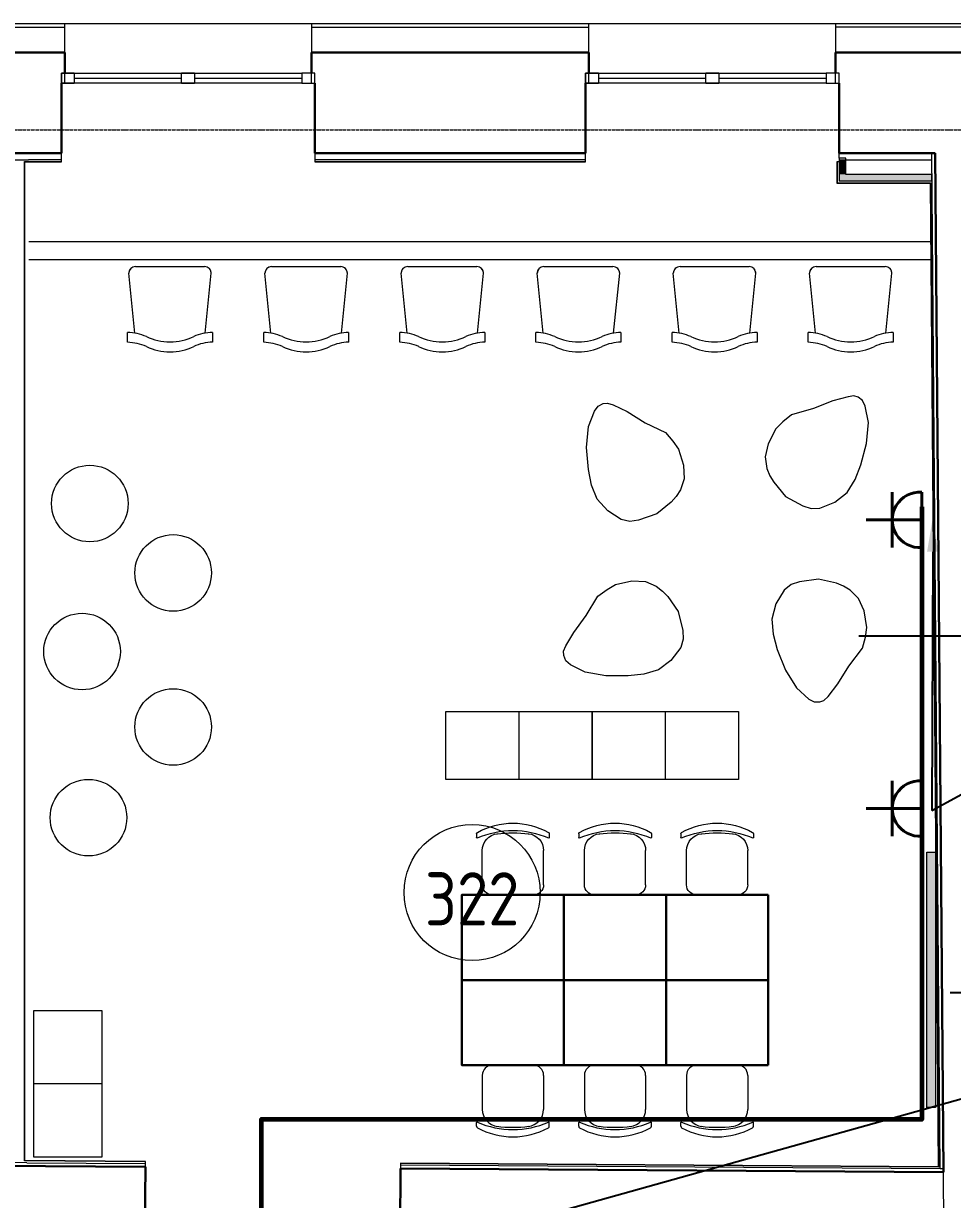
# Model space of a CAD drawing. Header units: millimetres. Extents: x -32 to 417638015, y -35 to 175284279.
# Drawn here: x 417181359 to 417186819, y 175268461 to 175275369 of the extents above; entities that cross this region are included whole.
import ezdxf
from ezdxf import colors
from ezdxf.entities.mleader import LeaderData, LeaderLine
from ezdxf.math import Vec2, Vec3

# ---------------------------------------------------------------- set-up
doc = ezdxf.new("R2010")
doc.units = ezdxf.units.MM
doc.linetypes.add('ADSK_Линия сетки', pattern=[25, 20, -2.5, 0, -2.5])
for name, color, linetype, lineweight in [('_ Окна', 7, 'Continuous', 9), ('_ЭМ_гофра', 5, 'Continuous', 60), ('_ЭМ_ТХобщее_слой', 7, 'Continuous', 30), ('Аннотация', 7, 'Continuous', 18), ('Окна', 7, 'Continuous', 9), ('Оси', 253, 'Continuous', 9), ('Перекрытие', 7, 'Continuous', 18), ('Стены внутренние', 7, 'Continuous', 18), ('Стены наружные', 7, 'Continuous', 18), ('Стены несущие', 7, 'Continuous', 30), ('Стены отделка', 7, 'Continuous', 30), ('Стены штриховка', 7, 'Continuous', 9), ('ТХ', 5, 'Continuous', 0), ('ШТРИХОВКА', 252, 'Continuous', 15), ('ЭМ', 5, 'Continuous', 40)]:
    doc.layers.add(name, color=color, linetype=linetype, lineweight=lineweight)
doc.layers.add('_ЭМ_Надписи', color=7, linetype='Continuous')
doc.layers.add('ЭОМ_Лотки рабочие', color=5, linetype='Continuous')
doc.layers.add('Линии', color=7, linetype='Continuous', lineweight=9, true_color=0x00a600)
doc.styles.add('GOST Common', font='GOST_Common.ttf', dxfattribs={"width": 0.9, "height": 349.9999999999996})
doc.styles.add('ЭОМ', font='isocpeur.ttf', dxfattribs={"width": 0.85, "height": 250})

# ---------------------------------------------------------------- blocks, each defined once
blk = doc.blocks.new('Стул ученич штабелир №5-7')
at = {"color": 0, "linetype": 'ByBlock', "lineweight": -2}
for p, q in [((-120.064222017827, -6.874120663269423e-05), (120.064222017827, 6.874120663269423e-05)), ((-120.0642220180016, -6.874130849610083e-05), (120.0642220177106, 6.874110476928763e-05)), ((-179.935777982173, -59.99993125879337), (-179.935777982173, -260.3112319844695)), ((-179.9357779823476, -59.99993125888795), (-179.9357779823476, -260.3112319845714)), ((180.064222017827, -59.99993125879337), (180.064222017827, -260.3112319844695)), ((180.0642220177106, -59.99993125888795), (180.0642220177106, -260.3112319845714)), ((-213.4357779821148, -359.0004116515302), (-213.4357779821148, -337.3406056039639)), ((-213.4357779822894, -359.0004116516247), (-213.4357779822894, -337.3406056040585)), ((213.564222017827, -359.0004116515302), (213.564222017827, -337.3406056039639)), ((213.5642220176524, -359.0004116516247), (213.5642220176524, -337.3406056040585))]:
    blk.add_line(p, q, dxfattribs=at)
for centre, radius, start, end in [((-119.9357779822312, -59.99993125879337), 60.00000000000227, 90, 180), ((-119.9357779823476, -59.99993125885157), 59.99999999995964, 90, 180), ((120.0642220178852, -59.99993125879337), 60.00000000000227, 0, 90), ((120.0642220177106, -59.99993125885157), 59.99999999995964, 0, 90), ((-79.93577798217302, -260.3112319844549), 100.0000000000176, 180, 264.2584419996841), ((-79.93577798234764, -260.3112319845568), 100.0000000000176, 180, 264.2584419996841), ((80.06422201782698, -260.3112319844549), 100.0000000000176, 275.7415580003159, 0), ((80.06422201765236, -260.3112319845568), 100.0000000000176, 275.7415580003159, 0), ((-210.435777982173, -337.3406056039494), 2.999999999983853, 63.89783268162118, 180), ((-210.4357779823476, -337.340605604044), 2.999999999983853, 63.89783268162118, 180), ((0.06422201782697812, 142.3201924452005), 520.8201237039044, 246.3195110063149, 293.6804889936851), ((0.06422201765235513, 142.3201924450987), 520.8201237039044, 246.3195110063149, 293.6804889936851), ((210.564222017827, -337.3406056039494), 2.999999999983853, 0, 116.1021673183788), ((210.5642220176524, -337.340605604044), 2.999999999983853, 0, 116.1021673183788), ((-203.435777982173, -359.0004116515447), 9.999999999989248, 180, 238.068250632605), ((-203.4357779823476, -359.0004116516466), 9.999999999989248, 180, 238.068250632605), ((0.06422201782697812, 9.04909030158342), 430.5490215606072, 240.9916647866204, 299.0083352133797), ((0.06422201765235513, 9.049090301488832), 430.5490215606072, 240.9916647866204, 299.0083352133797), ((0.06422201782697812, 435.5341415462426), 800.3966485555333, 263.2469772545854, 276.7530227454146), ((0.06422201765235513, 435.5341415461407), 800.3966485555333, 263.2469772545854, 276.7530227454146), ((203.564222017827, -359.0004116515447), 9.999999999989248, 301.931749367395, 0), ((203.5642220176524, -359.0004116516466), 9.999999999989248, 301.931749367395, 0)]:
    blk.add_arc(centre, radius, start, end, dxfattribs=at)
blk = doc.blocks.new('ТХ 3 этаж')
at = {"layer": 'ТХ', "lineweight": 0}
h = blk.add_hatch(color=8, dxfattribs=at)
h.dxf.hatch_style = 1
h.paths.add_polyline_path([(62287.8889191318, 38841.16816269909), (62337.8889191318, 38841.16816269909), (62337.8889191318, 37341.16816269909), (62287.8889191318, 37341.16816269909)])
at = {"color": 8}
for points in [[(60154.70012264623, 38590.89974114863), (59554.70012264623, 38590.89974114863), (59554.70012264623, 38090.89974114852), (60154.70012264623, 38090.89974114852)], [(60754.70012264623, 38590.89974114863), (60154.70012264623, 38590.89974114863), (60154.70012264623, 38090.89974114852), (60754.70012264623, 38090.89974114852)], [(61354.70012264623, 38590.89974114863), (60754.70012264623, 38590.89974114863), (60754.70012264623, 38090.89974114852), (61354.70012264623, 38090.89974114852)], [(60154.70012264623, 37590.8997411484), (59554.70012264623, 37590.8997411484), (59554.70012264623, 38090.89974114852), (60154.70012264623, 38090.89974114852)], [(60754.70012264623, 37590.8997411484), (60154.70012264623, 37590.8997411484), (60154.70012264623, 38090.89974114852), (60754.70012264623, 38090.89974114852)], [(61354.70012264623, 37590.8997411484), (60754.70012264623, 37590.8997411484), (60754.70012264623, 38090.89974114852), (61354.70012264623, 38090.89974114852)]]:
    blk.add_lwpolyline(points, close=True, dxfattribs=at)
at = {"layer": 'ТХ', "color": 8}
for p, q in [((62309.73560754192, 42322.16485134471), (57010.69475569675, 42322.16485134471)), ((57636.63847602971, 42282.16485134471), (58042.68426261749, 42282.16485134471)), ((58436.63847602971, 42282.16485134471), (58842.68426261749, 42282.16485134471)), ((59236.63847602971, 42282.16485134471), (59642.68426261749, 42282.16485134471)), ((60036.63847602971, 42282.16485134471), (60442.68426261749, 42282.16485134471)), ((60836.63847602971, 42282.16485134471), (61242.68426261749, 42282.16485134471)), ((61636.63847602971, 42282.16485134471), (62042.68426261749, 42282.16485134471)), ((57632.6294035188, 41891.34861938132), (57597.05551741912, 42242.58189273387)), ((58046.69333512837, 41891.34861938132), (58082.26722122804, 42242.58189273387)), ((58432.6294035188, 41891.34861938132), (58397.05551741912, 42242.58189273387)), ((58846.69333512837, 41891.34861938132), (58882.26722122804, 42242.58189273387)), ((59232.6294035188, 41891.34861938132), (59197.05551741912, 42242.58189273387)), ((59646.69333512837, 41891.34861938132), (59682.26722122804, 42242.58189273387)), ((60032.6294035188, 41891.34861938132), (59997.05551741912, 42242.58189273387)), ((60446.69333512837, 41891.34861938132), (60482.26722122804, 42242.58189273387)), ((60832.6294035188, 41891.34861938132), (60797.05551741912, 42242.58189273387)), ((61246.69333512837, 41891.34861938132), (61282.26722122804, 42242.58189273387)), ((61632.6294035188, 41891.34861938132), (61597.05551741912, 42242.58189273387)), ((62046.69333512837, 41891.34861938132), (62082.26722122804, 42242.58189273387)), ((57590.15789395751, 41837.74510721292), (57590.15789395751, 41895.26138326596)), ((58089.40449567884, 41895.79394137755), (58089.40449567884, 41838.01138626877)), ((58390.15789395751, 41837.74510721292), (58390.15789395751, 41895.26138326596)), ((58889.40449567884, 41895.79394137755), (58889.40449567884, 41838.01138626877)), ((59190.15789395751, 41837.74510721292), (59190.15789395751, 41895.26138326596)), ((59689.40449567884, 41895.79394137755), (59689.40449567884, 41838.01138626877)), ((59990.15789395751, 41837.74510721292), (59990.15789395751, 41895.26138326596)), ((60489.40449567884, 41895.79394137755), (60489.40449567884, 41838.01138626877)), ((60790.15789395751, 41837.74510721292), (60790.15789395751, 41895.26138326596)), ((61289.40449567884, 41895.79394137755), (61289.40449567884, 41838.01138626877)), ((61590.15789395751, 41837.74510721292), (61590.15789395751, 41895.26138326596)), ((62089.40449567884, 41895.79394137755), (62089.40449567884, 41838.01138626877)), ((59891.04150162237, 39268.06564186019), (59891.04150162237, 39668.06564186019)), ((60751.04150162237, 39268.06564186019), (60751.04150162237, 39668.06564186019)), ((57439.54770886702, 37481.10022127716), (57039.54770886702, 37481.10022127716))]:
    blk.add_line(p, q, dxfattribs=at)
at = {"layer": 'ТХ', "color": 8, "lineweight": 0}
for points in [[(61899.40629752463, 41117.33081384894), (61933.32168781158, 41243.68775183847), (61944.56478534179, 41366.7880668604), (61925.05606625156, 41462.33115557942), (61908.83498576592, 41494.71128353849), (61882.90607080207, 41514.12695343653), (61858.6054667065, 41522.20647719188), (61824.5970272634, 41517.32154353696), (61735.5361672853, 41492.95890697197), (61620.57740874063, 41447.52127241128), (61492.65419202621, 41411.79147308867), (61440.85839409684, 41369.64147724106), (61400.39874288964, 41329.11979273241), (61355.11618980856, 41241.62521173258), (61337.3598468503, 41163.86948229675), (61347.12971459402, 41095.85260398983), (61364.97910652735, 41052.13632945361), (61387.68241535568, 41014.90228409198), (61457.38963750635, 40932.35466954194), (61557.84867667596, 40877.36428122281), (61606.44988428759, 40861.20523414703), (61658.27669908562, 40862.86456152156), (61745.70924750748, 40898.56334451895), (61818.54902710841, 40955.30610918778), (61865.45989134721, 41031.46454382665)], [(60299.00596396049, 41089.32362497452), (60287.96640062385, 41219.68641689664), (60298.6661069101, 41342.83515252138), (60334.76066193907, 41433.42353488784), (60356.45138091245, 41462.42541153717), (60385.40470610357, 41476.95062510431), (60410.75100379344, 41480.60620398307), (60443.35990867176, 41469.78512026632), (60526.70995974044, 41430.05926184531), (60631.82355551317, 41365.0113811394), (60751.41381460954, 41307.22610737989), (60794.94090482673, 41256.58206281072), (60827.59835986845, 41209.54504630854), (60856.69733862436, 41115.42246265709), (60860.42574444672, 41035.75226643926), (60838.78357668863, 40970.53445732954), (60813.48582956694, 40930.6629456667), (60784.55677970049, 40898.02976562595), (60701.35238187294, 40829.1078266658), (60592.75313489772, 40792.74624096352), (60542.06054016524, 40785.43508353166), (60491.34366889458, 40796.23189176188), (60411.60064605549, 40846.82738503464), (60349.94131387903, 40915.55512026674), (60317.23530729841, 40998.80806906626)], [(60531.92372402688, 39877.33304793871), (60401.09451487847, 39877.55101582449), (60279.32308547013, 39898.80692748289), (60192.17626868887, 39942.56197573344), (60165.14824251318, 39966.667616978), (60153.16807817714, 39996.76333978499), (60151.70688566053, 40022.33017337759), (60165.29355458217, 40053.88708954159), (60212.04364391696, 40133.50997562107), (60285.89441544469, 40232.63695653627), (60353.75510470476, 40346.81179959438), (60407.95646915957, 40385.81999007199), (60457.62894379441, 40414.30920829362), (60553.90619572904, 40435.20184043451), (60633.60173738981, 40432.06148778572), (60696.71556904539, 40404.88814967469), (60734.26256730873, 40376.25361854309), (60764.28563460289, 40344.62404700002), (60825.79296167288, 40255.798069918), (60852.67567608133, 40144.47295584035), (60855.59806084586, 40093.33928932803), (60840.47754335636, 40043.73947027297), (60783.20848210203, 39968.64547414758), (60709.43036642345, 39913.12822924572), (60623.67208644329, 39887.70670755411)], [(61407.57086064765, 40033.51964072738), (61455.89609336155, 39911.9424991277), (61520.45268886443, 39806.52646250301), (61593.19522447983, 39741.58344567474), (61625.55256324486, 39725.31695352646), (61657.94503046421, 39725.24669517064), (61682.25694583036, 39733.29211838834), (61706.60399073674, 39757.53377539635), (61763.44889076005, 39830.29387560091), (61828.46216558322, 39935.42887879856), (61909.6716747403, 40040.52875299763), (61926.00842506433, 40105.27855934447), (61934.22949363169, 40161.94781311438), (61918.24403509311, 40259.16034539894), (61886.00964917705, 40332.1136560844), (61837.52633515932, 40380.8077451734), (61797.08844381696, 40405.18991889711), (61756.63298860937, 40421.47397581476), (61651.41016246592, 40445.99666625145), (61538.00139584742, 40430.04633671127), (61489.37756583965, 40413.9554902736), (61448.81672237196, 40381.65084545844), (61400.05237492653, 40300.77506385942), (61375.56481366782, 40211.74847132561), (61383.4697199908, 40122.65162061644)]]:
    blk.add_lwpolyline(points, close=True, dxfattribs=at)
at = {"layer": 'ТХ', "color": 8}
for points in [[(60321.04150162237, 39268.06564186019), (59461.04150162237, 39268.06564186019), (59461.04150162237, 39668.06564186019), (60321.04150162237, 39668.06564186019)], [(61181.04150162237, 39268.06564186019), (60321.04150162237, 39268.06564186019), (60321.04150162237, 39668.06564186019), (61181.04150162237, 39668.06564186019)], [(57439.54770886702, 37911.10022127716), (57439.54770886702, 37051.10022127716), (57039.54770886702, 37051.10022127716), (57039.54770886702, 37911.10022127716)]]:
    blk.add_lwpolyline(points, close=True, dxfattribs=at)
at = {"layer": 'ТХ', "color": 8, "lineweight": 0}
blk.add_lwpolyline([(62287.8889191318, 38841.16816269909), (62337.8889191318, 38841.16816269909), (62337.8889191318, 37341.16816269909), (62287.8889191318, 37341.16816269909), (62287.8889191318, 38841.16816269909)], dxfattribs=at)
at = {"layer": 'ТХ', "color": 8}
for centre in [(57368.3880661517, 40890.1724138718), (57857.92559557472, 40482.49248937966), (57322.78599562874, 40020.58208663017), (57857.92559557472, 39577.51606529596), (57360.42514683801, 39044.79085921164)]:
    blk.add_circle(centre, 225, dxfattribs=at)
for centre, radius, start, end in [((57636.63847602971, 42242.58189273416), 39.58295861057559, 90, 180), ((58042.68426261746, 42242.58189273416), 39.58295861057559, 0, 90), ((58436.63847602971, 42242.58189273416), 39.58295861057559, 90, 180), ((58842.68426261746, 42242.58189273416), 39.58295861057559, 0, 90), ((59236.63847602971, 42242.58189273416), 39.58295861057559, 90, 180), ((59642.68426261746, 42242.58189273416), 39.58295861057559, 0, 90), ((60036.63847602971, 42242.58189273416), 39.58295861057559, 90, 180), ((60442.68426261746, 42242.58189273416), 39.58295861057559, 0, 90), ((60836.63847602971, 42242.58189273416), 39.58295861057559, 90, 180), ((61242.68426261746, 42242.58189273416), 39.58295861057559, 0, 90), ((61636.63847602971, 42242.58189273416), 39.58295861057559, 90, 180), ((62042.68426261746, 42242.58189273416), 39.58295861057559, 0, 90), ((57578.9282244911, 41579.95592770708), 315.5053656936938, 67.30392694344044, 87.96026101943386), ((57839.91818687212, 42161.17335942155), 321.8306803474504, 244.3612946009599, 269.9542785554309), ((57833.79182708848, 42179.25213562825), 339.9600278277715, 270.9892830939164, 295.2718350652163), ((58100.63416514519, 41580.48848582053), 315.5053656918224, 92.03973898056616, 112.6960730565596), ((58378.9282244911, 41579.95592770708), 315.5053656936938, 67.30392694344044, 87.96026101943386), ((58639.91818687212, 42161.17335942155), 321.8306803474504, 244.3612946009599, 269.9542785554309), ((58633.79182708848, 42179.25213562825), 339.9600278277715, 270.9892830939164, 295.2718350652163), ((58900.63416514519, 41580.48848582053), 315.5053656918224, 92.03973898056616, 112.6960730565596), ((59178.9282244911, 41579.95592770708), 315.5053656936938, 67.30392694344044, 87.96026101943386), ((59439.91818687212, 42161.17335942155), 321.8306803474504, 244.3612946009599, 269.9542785554309), ((59433.79182708848, 42179.25213562825), 339.9600278277715, 270.9892830939164, 295.2718350652163), ((59700.63416514519, 41580.48848582053), 315.5053656918224, 92.03973898056616, 112.6960730565596), ((59978.9282244911, 41579.95592770708), 315.5053656936938, 67.30392694344044, 87.96026101943386), ((60239.91818687212, 42161.17335942155), 321.8306803474504, 244.3612946009599, 269.9542785554309), ((60233.79182708848, 42179.25213562825), 339.9600278277715, 270.9892830939164, 295.2718350652163), ((60500.63416514519, 41580.48848582053), 315.5053656918224, 92.03973898056616, 112.6960730565596), ((60778.9282244911, 41579.95592770708), 315.5053656936938, 67.30392694344044, 87.96026101943386), ((61039.91818687212, 42161.17335942155), 321.8306803474504, 244.3612946009599, 269.9542785554309), ((61033.79182708848, 42179.25213562825), 339.9600278277715, 270.9892830939164, 295.2718350652163), ((61300.63416514519, 41580.48848582053), 315.5053656918224, 92.03973898056616, 112.6960730565596), ((61578.9282244911, 41579.95592770708), 315.5053656936938, 67.30392694344044, 87.96026101943386), ((61839.91818687212, 42161.17335942155), 321.8306803474504, 244.3612946009599, 269.9542785554309), ((61833.79182708848, 42179.25213562825), 339.9600278277715, 270.9892830939164, 295.2718350652163), ((62100.63416514519, 41580.48848582053), 315.5053656918224, 92.03973898056616, 112.6960730565596), ((57581.08330153659, 41533.97114997462), 303.3739814454822, 66.75305190485223, 88.28589976557816), ((57839.8116752849, 42103.07676989521), 321.8306803474504, 244.3612946009599, 269.9542785554309), ((57839.30082814032, 42104.235840999), 322.9897488788007, 270.0450628080213, 295.5918781141607), ((58102.18481080947, 41537.92570763535), 301.4106871721627, 92.3795028916968, 114.1383914911977), ((58381.08330153659, 41533.97114997462), 303.3739814454822, 66.75305190485223, 88.28589976557816), ((58639.8116752849, 42103.07676989521), 321.8306803474504, 244.3612946009599, 269.9542785554309), ((58639.30082814032, 42104.235840999), 322.9897488788007, 270.0450628080213, 295.5918781141607), ((58902.18481080947, 41537.92570763535), 301.4106871721627, 92.3795028916968, 114.1383914911977), ((59181.08330153659, 41533.97114997462), 303.3739814454822, 66.75305190485223, 88.28589976557816), ((59439.8116752849, 42103.07676989521), 321.8306803474504, 244.3612946009599, 269.9542785554309), ((59439.30082814032, 42104.235840999), 322.9897488788007, 270.0450628080213, 295.5918781141607), ((59702.18481080947, 41537.92570763535), 301.4106871721627, 92.3795028916968, 114.1383914911977), ((59981.08330153659, 41533.97114997462), 303.3739814454822, 66.75305190485223, 88.28589976557816), ((60239.8116752849, 42103.07676989521), 321.8306803474504, 244.3612946009599, 269.9542785554309), ((60239.30082814032, 42104.235840999), 322.9897488788007, 270.0450628080213, 295.5918781141607), ((60502.18481080947, 41537.92570763535), 301.4106871721627, 92.3795028916968, 114.1383914911977), ((60781.08330153659, 41533.97114997462), 303.3739814454822, 66.75305190485223, 88.28589976557816), ((61039.8116752849, 42103.07676989521), 321.8306803474504, 244.3612946009599, 269.9542785554309), ((61039.30082814032, 42104.235840999), 322.9897488788007, 270.0450628080213, 295.5918781141607), ((61302.18481080947, 41537.92570763535), 301.4106871721627, 92.3795028916968, 114.1383914911977), ((61581.08330153659, 41533.97114997462), 303.3739814454822, 66.75305190485223, 88.28589976557816), ((61839.8116752849, 42103.07676989521), 321.8306803474504, 244.3612946009599, 269.9542785554309), ((61839.30082814032, 42104.235840999), 322.9897488788007, 270.0450628080213, 295.5918781141607), ((62102.18481080947, 41537.92570763535), 301.4106871721627, 92.3795028916968, 114.1383914911977)]:
    blk.add_arc(centre, radius, start, end, dxfattribs=at)
at = {"layer": 'ТХ', "color": 8, "lineweight": 0, "xscale": -1, "rotation": 180}
for p in [(59854.70012264623, 38590.89974114863), (60454.70012264623, 38590.89974114863), (61054.70012264623, 38590.89974114863)]:
    blk.add_blockref('Стул ученич штабелир №5-7', p, dxfattribs=at)
at = {"layer": 'ТХ', "color": 8, "lineweight": 0}
for p in [(59854.70012264623, 37590.8997411484), (60454.70012264623, 37590.8997411484), (61054.70012264623, 37590.8997411484)]:
    blk.add_blockref('Стул ученич штабелир №5-7', p, dxfattribs=at)
blk = doc.blocks.new('План 3 этажа')
at = {"layer": 'Стены внутренние'}
for points in [[(54760.08052187756, 42942.70702969352), (54800.08052187756, 42942.70702969352), (54800.08052187756, 43027.7070296934), (54761.08052187756, 43027.7070296934), (54760.08052187756, 43015.7070296935)], [(54760.08052187756, 42902.70702969351), (55305.64843264845, 42902.70702969352), (55305.51476697187, 42942.70702969352), (54760.08052187756, 42942.70702969352)]]:
    blk.add_hatch(color=8, dxfattribs=at).paths.add_polyline_path(points)
at = {"layer": '_ Окна', "color": 8, "lineweight": 18}
for p, q in [((50190.08051173982, 43477.70702969348), (50190.08051173982, 43537.70702969348)), ((50190.08051173982, 43537.70702969348), (50266.08051173982, 43537.70702969348)), ((50266.08051173982, 43537.70702969348), (50266.08051173982, 43477.70702969348)), ((50897.08051173982, 43477.70702969348), (50897.08051173982, 43537.70702969348)), ((50897.08051173982, 43537.70702969348), (50973.08051173982, 43537.70702969348)), ((50973.08051173982, 43537.70702969348), (50973.08051173982, 43477.70702969348)), ((51604.08051173982, 43537.70702969348), (51604.08051173982, 43477.70702969348)), ((51680.08051173982, 43537.70702969348), (51604.08051173982, 43537.70702969348)), ((51680.08051173982, 43477.70702969348), (51680.08051173982, 43537.70702969348)), ((53270.0805218775, 43477.70702969348), (53270.0805218775, 43537.70702969348)), ((53270.0805218775, 43537.70702969348), (53346.0805218775, 43537.70702969348)), ((53346.0805218775, 43537.70702969348), (53346.0805218775, 43477.70702969348)), ((53977.0805218775, 43477.70702969348), (53977.0805218775, 43537.70702969348)), ((53977.0805218775, 43537.70702969348), (54053.0805218775, 43537.70702969348)), ((54053.0805218775, 43537.70702969348), (54053.0805218775, 43477.70702969348)), ((54684.0805218775, 43537.70702969348), (54684.0805218775, 43477.70702969348)), ((54760.0805218775, 43537.70702969348), (54684.0805218775, 43537.70702969348)), ((54760.0805218775, 43477.70702969348), (54760.0805218775, 43537.70702969348)), ((50266.08051173982, 43477.70702969348), (50190.08051173982, 43477.70702969348)), ((50973.08051173982, 43477.70702969348), (50897.08051173982, 43477.70702969348)), ((51604.08051173982, 43477.70702969348), (51680.08051173982, 43477.70702969348)), ((53346.0805218775, 43477.70702969348), (53270.0805218775, 43477.70702969348)), ((54053.0805218775, 43477.70702969348), (53977.0805218775, 43477.70702969348)), ((54684.0805218775, 43477.70702969348), (54760.0805218775, 43477.70702969348))]:
    blk.add_line(p, q, dxfattribs=at)
at = {"layer": '_ Окна', "color": 8}
for p, q in [((50210.08051173982, 43477.70702969348), (50210.08051173982, 43537.70702969348)), ((51660.08051173982, 43477.70702969348), (51660.08051173982, 43537.70702969348)), ((53290.0805218775, 43477.70702969348), (53290.0805218775, 43537.70702969348)), ((54740.0805218775, 43477.70702969348), (54740.0805218775, 43537.70702969348)), ((50266.08051173982, 43507.70702969348), (50897.08051173982, 43507.70702969348)), ((50973.08051173982, 43507.70702969348), (51604.08051173982, 43507.70702969348)), ((53346.0805218775, 43507.70702969348), (53977.0805218775, 43507.70702969348)), ((54053.0805218775, 43507.70702969348), (54684.0805218775, 43507.70702969348))]:
    blk.add_line(p, q, dxfattribs=at)
at = {"layer": 'Линии', "color": 8}
blk.add_circle((52603.88271980938, 38723.21054652584), 400, dxfattribs=at)
at = {"layer": 'Окна', "color": 8}
for p, q in [((50190.08051173982, 43537.70702969348), (50190.08051173982, 43477.70702969348)), ((50266.08051173982, 43537.70702969348), (50190.08051173982, 43537.70702969348)), ((50266.08051173982, 43537.70702969348), (50897.08051173982, 43537.70702969348)), ((50973.08051173982, 43537.70702969348), (50897.08051173982, 43537.70702969348)), ((50973.08051173982, 43537.70702969348), (51604.08051173982, 43537.70702969348)), ((51680.08051173982, 43537.70702969348), (51604.08051173982, 43537.70702969348)), ((51680.08051173982, 43477.70702969348), (51680.08051173982, 43537.70702969348)), ((53270.0805218775, 43537.70702969348), (53270.0805218775, 43477.70702969348)), ((53346.0805218775, 43537.70702969348), (53270.0805218775, 43537.70702969348)), ((53346.0805218775, 43537.70702969348), (53977.0805218775, 43537.70702969348)), ((54053.0805218775, 43537.70702969348), (53977.0805218775, 43537.70702969348)), ((54053.0805218775, 43537.70702969348), (54684.0805218775, 43537.70702969348)), ((54760.0805218775, 43537.70702969348), (54684.0805218775, 43537.70702969348)), ((54760.0805218775, 43477.70702969348), (54760.0805218775, 43537.70702969348)), ((50190.08051173982, 43477.70702969348), (50266.08051173982, 43477.70702969348)), ((50897.08051173982, 43477.70702969342), (50266.08051173982, 43477.70702969342)), ((50897.08051173982, 43477.70702969348), (50973.08051173982, 43477.70702969348)), ((51604.08051173982, 43477.70702969342), (50973.08051173982, 43477.70702969342)), ((51604.08051173982, 43477.70702969348), (51680.08051173982, 43477.70702969348)), ((53270.0805218775, 43477.70702969348), (53346.0805218775, 43477.70702969348)), ((53977.0805218775, 43477.70702969342), (53346.0805218775, 43477.70702969342)), ((53977.0805218775, 43477.70702969348), (54053.0805218775, 43477.70702969348)), ((54684.0805218775, 43477.70702969342), (54053.0805218775, 43477.70702969342)), ((54684.0805218775, 43477.70702969348), (54760.0805218775, 43477.70702969348))]:
    blk.add_line(p, q, dxfattribs=at)
at = {"layer": 'Оси', "color": 8, "linetype": 'ADSK_Линия сетки'}
blk.add_line((-10051.77423916379, 43203.901810292), (56512.19555426511, 43203.90181029178), dxfattribs=at)
at = {"layer": 'Перекрытие', "color": 8}
for p, q in [((54760.08052187751, 43037.70702969343), (54760.08052187751, 43067.70702969346)), ((49999.64003134216, 42547.7070296933), (55298.09370003483, 42547.70702969339))]:
    blk.add_line(p, q, dxfattribs=at)
at = {"layer": 'Стены наружные', "color": 8}
for p, q in [((51660.08051173983, 43827.70702969345), (50210.08051173983, 43827.70702969345)), ((50210.92231577687, 43828.70702969345), (51660.92397112388, 43828.70702969345)), ((50210.92231577687, 43828.70702969345), (50210.92231577687, 43827.70702969345)), ((51660.92397112388, 43828.70702969345), (51660.92397112388, 43827.70702969345)), ((53290.00914524519, 43828.70702969345), (53290.00914524519, 43827.70702969345)), ((53290.00914524519, 43828.70702969345), (54739.60529137804, 43828.70702969344)), ((54740.08052187751, 43827.70702969344), (53290.08052187751, 43827.70702969345)), ((54739.60529137804, 43828.70702969344), (54739.60529137804, 43827.70702969344))]:
    blk.add_line(p, q, dxfattribs=at)
at = {"layer": 'Стены несущие', "color": 8}
for p, q in [((48645.07665218198, 43657.70702969346), (50210.08051173983, 43657.70702969346)), ((50210.08051173983, 43537.70702969348), (50210.08051173983, 43657.70702969346)), ((51660.08051173983, 43657.70702969346), (53290.08052187751, 43657.70702969346)), ((51660.08051173983, 43657.70702969346), (51660.08051173983, 43537.70702969348)), ((53290.08052187751, 43537.70702969348), (53290.08052187751, 43657.70702969346)), ((55831.01532978809, 43657.70702969346), (54740.08052187751, 43657.70702969346)), ((54740.08052187751, 43657.70702969346), (54740.08052187751, 43537.70702969348)), ((50190.08051173983, 43067.70702969346), (50190.08051173983, 43477.70702969349)), ((51680.08051173983, 43477.70702969349), (51680.08051173983, 43067.70702969346)), ((53270.08052187751, 43067.70702969346), (53270.08052187751, 43477.70702969349)), ((54760.08052187751, 43477.70702969349), (54760.08052187751, 43067.70702969346)), ((50190.08051173983, 43067.70702969347), (48665.07665218198, 43067.70702969346)), ((53270.08052187751, 43067.70702969346), (51680.08051173983, 43067.70702969346)), ((55325.7704024851, 43067.70702969346), (54760.08052187751, 43067.70702969346)), ((55325.7704024851, 43067.70702969347), (55374.19245530997, 37080.59588639072)), ((50683.94064761372, 37111.72740325037), (48643.2712979209, 37125.27233321781)), ((50681.41845556383, 36731.7357736751), (50683.94064761372, 37111.72740325037)), ((52183.90760646306, 37101.77138199972), (52181.38541441254, 36721.77975242446)), ((55374.19245530997, 37080.59588639072), (52183.90760646306, 37101.77138199972))]:
    blk.add_line(p, q, dxfattribs=at)
at = {"layer": 'Стены отделка', "color": 8, "lineweight": 9}
for p, q in [((50210.08051173983, 43827.70702969345), (48646.07665218198, 43827.70702969345)), ((50210.08051173983, 43657.70702969346), (50210.08051173983, 43827.70702969345)), ((53290.08052187751, 43827.70702969344), (51660.08051173983, 43827.70702969345)), ((51660.08051173983, 43827.70702969345), (51660.08051173983, 43657.70702969346)), ((51660.08051173983, 43807.70702969344), (51691.08051173983, 43807.70702969344)), ((53290.08052187751, 43657.70702969346), (53290.08052187751, 43827.70702969344)), ((55999.64597797446, 43827.70702969343), (54740.08052187751, 43827.70702969344)), ((54740.08052187751, 43827.70702969344), (54740.08052187751, 43657.70702969346)), ((54740.08052187751, 43807.70702969343), (54741.08052187751, 43807.70702969343)), ((51660.08051173983, 43657.70702969346), (51660.08051173983, 43657.70702969346)), ((50190.08051173983, 43015.70702969348), (50190.08051173983, 43067.70702969347)), ((51680.08051173983, 43067.70702969346), (51680.08051173983, 43015.70702969347)), ((53270.08052187751, 43015.70702969347), (53270.08052187751, 43067.70702969346)), ((55305.51476697187, 43027.70702969345), (55305.51476697187, 43067.70702969345)), ((55325.77040248533, 43067.70702969347), (55305.7710565647, 43067.54528066937)), ((55354.0289609122, 37100.73016201641), (55305.7710565647, 43067.54528066937)), ((55374.02357837744, 37101.47655763205), (55325.77040248533, 43067.70702969347)), ((49547.79950182635, 43027.70702969347), (49997.79950182635, 43027.70702969347)), ((49974.79950182635, 43015.70702969348), (50190.08051173983, 43015.70702969348)), ((49974.79950182635, 37148.32983289788), (49974.79950182635, 43015.70702969348)), ((51711.08051173983, 43027.70702969346), (51680.08051173983, 43027.70702969346)), ((51680.08051173983, 43015.70702969347), (53270.08052187751, 43015.70702969347)), ((54760.08052187751, 43015.70702969345), (54748.08052187751, 43015.70702969345)), ((54748.08052187751, 43015.70702969345), (54748.08052187751, 42892.70702969347)), ((54760.08052187751, 43037.70702969343), (54760.08052187751, 42902.70702969346)), ((54800.08052187751, 43037.70702969343), (54760.08052187751, 43037.70702969343)), ((54760.08052187751, 43027.70702969345), (55305.51476697187, 43027.70702969345)), ((54800.08052187751, 42942.70702969346), (54800.08052187751, 43037.70702969343)), ((55307.10422147595, 42902.70702969346), (54760.08052187751, 42902.70702969346)), ((55305.64843264839, 42942.70702969346), (54800.08052187751, 42942.70702969346)), ((55305.64843264839, 42902.70702969346), (55305.64843264839, 42942.70702969346)), ((54750.08052187751, 42890.70702969347), (55295.20088160399, 42890.70702969347)), ((55295.20088160399, 42890.70702969346), (55341.93086427345, 37112.81072739174)), ((49987.79950182635, 37136.34847628337), (49549.45025948208, 37139.25801662105)), ((50684.15304273274, 37143.72669837252), (49974.79950182635, 37148.32983289788)), ((50683.94064761279, 37111.7274032504), (50684.15304273274, 37143.72669837252)), ((52184.12000158278, 37133.7706771219), (52183.90760646277, 37101.77138199977)), ((52183.90760646277, 37101.77138199977), (55374.19245530997, 37080.59588639085)), ((55341.93086427345, 37112.81072739174), (52184.12000158278, 37133.7706771219)), ((55354.02423245681, 37101.31480860795), (55374.02357837744, 37101.47655763205)), ((55374.32520225999, 37100.59544584218), (55354.0289609122, 37100.73016201641)), ((55374.19245530997, 37080.59588639085), (55374.32520225999, 37100.59544584218))]:
    blk.add_line(p, q, dxfattribs=at)
at = {"layer": 'Стены штриховка', "color": 8}
for p, q in [((48646.07665218198, 43807.70702969345), (50210.08051173983, 43807.70702969344)), ((51691.08051173983, 43807.70702969344), (53290.08052187751, 43807.70702969343)), ((55999.80773228855, 43807.70702969343), (54741.08052187751, 43807.70702969346)), ((49972.77141773555, 37146.29692949435), (49972.79944970796, 43017.70888019679)), ((49972.79944970796, 43017.70888019679), (50190.08051173983, 43017.70702969348)), ((50190.08051173983, 43027.70702969347), (49997.79950182635, 43027.70702969347)), ((51680.08051173983, 43017.70702969346), (53270.08052187751, 43017.70702969346)), ((53270.08052187751, 43027.70702969346), (51711.08051173983, 43027.70702969346)), ((54750.08052187751, 43015.70702969345), (54750.08052187751, 42890.70702969347)), ((54748.08052187751, 42892.70702969347), (55297.18477158266, 42892.70702969348)), ((54748.08052187751, 42892.70702969347), (54748.08052187751, 42890.70702969347)), ((54748.08052187751, 42890.70702969347), (54750.08052187751, 42890.70702969347)), ((55297.18477158266, 42892.70702969348), (55343.94721371325, 37110.79729982918)), ((50684.13976803771, 37141.7267424274), (49972.74968152517, 37146.29706913868)), ((49987.79950182635, 37136.34847628337), (50684.07339456253, 37131.72696270173)), ((55354.0289609122, 37100.73016201641), (52184.04035341315, 37121.7709414511)), ((55343.94721371325, 37110.79729982919), (52184.10672688787, 37131.77072117677)), ((55377.2660199728, 36700.5671150155), (55374.19245530997, 37080.59588639072))]:
    blk.add_line(p, q, dxfattribs=at)
at = {"layer": 'ЭОМ_Лотки рабочие'}
blk.add_blockref('ТХ 3 этаж', (-7010.895253870607, 118.5421783487909), dxfattribs=at)
at = {"layer": 'Аннотация', "color": 8, "lineweight": 9, "insert": (52603.88271980938, 38686.26242626709), "char_height": 312.5000000000001, "width": 520.2111192702771, "attachment_point": 5, "line_spacing_factor": 1.022765581104984, "style": 'GOST Common'}
blk.add_mtext('322', dxfattribs=at)
blk = doc.blocks.new('_ЭМ_ТХ2_3 этаж_нов')
at = {"layer": 'ТХ', "lineweight": 0}
h = blk.add_hatch(color=8, dxfattribs=at)
h.dxf.hatch_style = 1
h.paths.add_polyline_path([(61270.0856359695, 38805.80853075589), (61320.0856359695, 38805.80853075589), (61320.0856359695, 37305.80853075589), (61270.0856359695, 37305.80853075589)])
at = {"color": 8}
for points in [[(59136.89683948393, 38555.54010920541), (58536.89683948393, 38555.54010920541), (58536.89683948393, 38055.54010920531), (59136.89683948393, 38055.54010920531)], [(59736.89683948393, 38555.54010920541), (59136.89683948393, 38555.54010920541), (59136.89683948393, 38055.54010920531), (59736.89683948393, 38055.54010920531)], [(60336.89683948393, 38555.54010920541), (59736.89683948393, 38555.54010920541), (59736.89683948393, 38055.54010920531), (60336.89683948393, 38055.54010920531)], [(59136.89683948393, 37555.54010920518), (58536.89683948393, 37555.54010920518), (58536.89683948393, 38055.54010920528), (59136.89683948393, 38055.54010920528)], [(59736.89683948393, 37555.54010920518), (59136.89683948393, 37555.54010920518), (59136.89683948393, 38055.54010920528), (59736.89683948393, 38055.54010920528)], [(60336.89683948393, 37555.54010920518), (59736.89683948393, 37555.54010920518), (59736.89683948393, 38055.54010920528), (60336.89683948393, 38055.54010920528)]]:
    blk.add_lwpolyline(points, close=True, dxfattribs=at)
at = {"layer": 'ТХ', "color": 8}
for p, q in [((61291.93232437962, 42286.8052194015), (55992.89147253445, 42286.8052194015)), ((56618.83519286741, 42246.80521940149), (57024.88097945519, 42246.80521940149)), ((57418.83519286741, 42246.80521940149), (57824.88097945519, 42246.80521940149)), ((58218.83519286741, 42246.80521940149), (58624.88097945519, 42246.80521940149)), ((59018.83519286741, 42246.80521940149), (59424.88097945519, 42246.80521940149)), ((59818.83519286741, 42246.80521940149), (60224.88097945519, 42246.80521940149)), ((60618.83519286741, 42246.80521940149), (61024.88097945519, 42246.80521940149)), ((56614.82612035651, 41855.98898743809), (56579.25223425683, 42207.22226079066)), ((57028.89005196607, 41855.98898743809), (57064.46393806575, 42207.22226079066)), ((57414.82612035651, 41855.98898743809), (57379.25223425683, 42207.22226079066)), ((57828.89005196607, 41855.98898743809), (57864.46393806575, 42207.22226079066)), ((58214.82612035651, 41855.98898743809), (58179.25223425683, 42207.22226079066)), ((58628.89005196607, 41855.98898743809), (58664.46393806575, 42207.22226079066)), ((59014.82612035651, 41855.98898743809), (58979.25223425683, 42207.22226079066)), ((59428.89005196607, 41855.98898743809), (59464.46393806575, 42207.22226079066)), ((59814.82612035651, 41855.98898743809), (59779.25223425683, 42207.22226079066)), ((60228.89005196607, 41855.98898743809), (60264.46393806575, 42207.22226079066)), ((60614.82612035651, 41855.98898743809), (60579.25223425683, 42207.22226079066)), ((61028.89005196607, 41855.98898743809), (61064.46393806575, 42207.22226079066)), ((56572.35461079521, 41802.38547526966), (56572.35461079521, 41859.90175132273)), ((57071.60121251654, 41860.43430943429), (57071.60121251654, 41802.65175432555)), ((57372.35461079521, 41802.38547526966), (57372.35461079521, 41859.90175132273)), ((57871.60121251654, 41860.43430943429), (57871.60121251654, 41802.65175432555)), ((58172.35461079521, 41802.38547526966), (58172.35461079521, 41859.90175132273)), ((58671.60121251654, 41860.43430943429), (58671.60121251654, 41802.65175432555)), ((58972.35461079521, 41802.38547526966), (58972.35461079521, 41859.90175132273)), ((59471.60121251654, 41860.43430943429), (59471.60121251654, 41802.65175432555)), ((59772.35461079521, 41802.38547526966), (59772.35461079521, 41859.90175132273)), ((60271.60121251654, 41860.43430943429), (60271.60121251654, 41802.65175432555)), ((60572.35461079521, 41802.38547526966), (60572.35461079521, 41859.90175132273)), ((61071.60121251654, 41860.43430943429), (61071.60121251654, 41802.65175432555)), ((58873.23821846007, 39232.70600991695), (58873.23821846007, 39632.70600991695)), ((59733.23821846007, 39232.70600991695), (59733.23821846007, 39632.70600991695)), ((56421.74442570472, 37445.74058933395), (56021.74442570472, 37445.74058933395))]:
    blk.add_line(p, q, dxfattribs=at)
at = {"layer": 'ТХ', "color": 8, "lineweight": 0}
for points in [[(60881.60301436234, 41081.97118190571), (60915.51840464928, 41208.32811989525), (60926.76150217949, 41331.42843491718), (60907.25278308926, 41426.97152363622), (60891.03170260362, 41459.35165159524), (60865.10278763978, 41478.76732149333), (60840.80218354421, 41486.84684524866), (60806.79374410111, 41481.96191159374), (60717.732884123, 41457.59927502874), (60602.77412557833, 41412.16164046805), (60474.85090886392, 41376.43184114547), (60423.05511093453, 41334.28184529781), (60382.59545972733, 41293.76016078916), (60337.31290664625, 41206.26557978938), (60319.556563688, 41128.5098503535), (60329.32643143173, 41060.4929720466), (60347.17582336504, 41016.77669751039), (60369.87913219338, 40979.54265214875), (60439.58635434405, 40896.99503759868), (60540.04539351365, 40842.00464927955), (60588.64660112529, 40825.8456022038), (60640.47341592332, 40827.50492957837), (60727.90596434518, 40863.20371257572), (60800.74574394611, 40919.94647724455), (60847.65660818491, 40996.10491188342)], [(59281.2026807982, 41053.9639930313), (59270.16311746155, 41184.32678495342), (59280.8628237478, 41307.47552057815), (59316.95737877678, 41398.06390294462), (59338.64809775015, 41427.06577959395), (59367.60142294127, 41441.59099316108), (59392.94772063114, 41445.24657203982), (59425.55662550946, 41434.42548832309), (59508.90667657815, 41394.69962990208), (59614.02027235086, 41329.65174919614), (59733.61053144724, 41271.86647543669), (59777.13762166443, 41221.22243086749), (59809.79507670616, 41174.18541436532), (59838.89405546207, 41080.0628307139), (59842.62246128443, 41000.39263449606), (59820.98029352633, 40935.17482538632), (59795.68254640464, 40895.30331372347), (59766.75349653819, 40862.67013368272), (59683.54909871065, 40793.74819472258), (59574.94985173542, 40757.38660902029), (59524.25725700294, 40750.07545158843), (59473.54038573229, 40760.87225981866), (59393.79736289319, 40811.46775309145), (59332.13803071673, 40880.19548832352), (59299.43202413611, 40963.44843712304)], [(59514.12044086459, 39841.97341599549), (59383.29123171617, 39842.19138388127), (59261.51980230783, 39863.44729553967), (59174.37298552657, 39907.20234379022), (59147.34495935088, 39931.30798503478), (59135.36479501484, 39961.40370784177), (59133.90360249823, 39986.97054143437), (59147.49027141987, 40018.52745759837), (59194.24036075466, 40098.15034367785), (59268.0911322824, 40197.27732459305), (59335.95182154246, 40311.45216765116), (59390.15318599727, 40350.46035812877), (59439.82566063211, 40378.9495763504), (59536.10291256674, 40399.8422084913), (59615.79845422751, 40396.7018558425), (59678.9122858831, 40369.52851773147), (59716.45928414643, 40340.89398659988), (59746.48235144059, 40309.2644150568), (59807.98967851058, 40220.43843797479), (59834.87239291903, 40109.11332389713), (59837.79477768356, 40057.97965738481), (59822.67426019406, 40008.37983832975), (59765.40519893973, 39933.28584220436), (59691.62708326115, 39877.7685973025), (59605.86880328099, 39852.34707561089)], [(60389.76757748536, 39998.16000878415), (60438.09281019925, 39876.58286718448), (60502.64940570213, 39771.16683055976), (60575.39194131752, 39706.22381373154), (60607.74928008256, 39689.95732158321), (60640.1417473019, 39689.88706322745), (60664.45366266806, 39697.93248644512), (60688.80070757443, 39722.17414345313), (60745.64560759775, 39794.93424365768), (60810.65888242092, 39900.06924685533), (60891.868391578, 40005.16912105441), (60908.20514190204, 40069.91892740125), (60916.4262104694, 40126.58818117116), (60900.44075193081, 40223.80071345568), (60868.20636601475, 40296.75402414121), (60819.72305199703, 40345.44811323017), (60779.28516065465, 40369.83028695392), (60738.82970544707, 40386.11434387151), (60633.60687930362, 40410.63703430825), (60520.19811268512, 40394.68670476807), (60471.57428267736, 40378.59585833037), (60431.01343920966, 40346.29121351521), (60382.24909176423, 40265.41543191619), (60357.76153050552, 40176.38883938242), (60365.6664368285, 40087.29198867324)]]:
    blk.add_lwpolyline(points, close=True, dxfattribs=at)
at = {"layer": 'ТХ', "color": 8}
for points in [[(59303.23821846007, 39232.70600991695), (58443.23821846007, 39232.70600991695), (58443.23821846007, 39632.70600991695), (59303.23821846007, 39632.70600991695)], [(60163.23821846007, 39232.70600991695), (59303.23821846007, 39232.70600991695), (59303.23821846007, 39632.70600991695), (60163.23821846007, 39632.70600991695)], [(56421.74442570472, 37875.74058933395), (56421.74442570472, 37015.74058933395), (56021.74442570472, 37015.74058933395), (56021.74442570472, 37875.74058933395)]]:
    blk.add_lwpolyline(points, close=True, dxfattribs=at)
at = {"layer": 'ТХ', "color": 8, "lineweight": 0}
blk.add_lwpolyline([(61270.0856359695, 38805.80853075589), (61320.0856359695, 38805.80853075589), (61320.0856359695, 37305.80853075589), (61270.0856359695, 37305.80853075589), (61270.0856359695, 38805.80853075589)], dxfattribs=at)
at = {"layer": 'ТХ', "color": 8}
for centre in [(56350.5847829894, 40854.81278192857), (56840.12231241242, 40447.13285743642), (56304.98271246644, 39985.22245468693), (56840.12231241242, 39542.15643335273), (56342.62186367571, 39009.43122726842)]:
    blk.add_circle(centre, 225, dxfattribs=at)
for centre, radius, start, end in [((56618.83519286741, 42207.22226079091), 39.58295861057559, 90, 180.0000000006253), ((57024.88097945516, 42207.22226079091), 39.58295861057559, 359.9999999993747, 90), ((57418.83519286741, 42207.22226079091), 39.58295861057559, 90, 180.0000000006253), ((57824.88097945516, 42207.22226079091), 39.58295861057559, 359.9999999993747, 90), ((58218.83519286741, 42207.22226079091), 39.58295861057559, 90, 180.0000000006253), ((58624.88097945516, 42207.22226079091), 39.58295861057559, 359.9999999993747, 90), ((59018.83519286741, 42207.22226079091), 39.58295861057559, 90, 180.0000000006253), ((59424.88097945516, 42207.22226079091), 39.58295861057559, 359.9999999993747, 90), ((59818.83519286741, 42207.22226079091), 39.58295861057559, 90, 180.0000000006253), ((60224.88097945516, 42207.22226079091), 39.58295861057559, 359.9999999993747, 90), ((60618.83519286741, 42207.22226079091), 39.58295861057559, 90, 180.0000000006253), ((61024.88097945516, 42207.22226079091), 39.58295861057559, 359.9999999993747, 90), ((56561.1249413288, 41544.59629576387), 315.5053656936938, 67.30392694311874, 87.96026101939677), ((56563.28001837429, 41498.61151803139), 303.3739814454822, 66.75305190518132, 88.2858997655657), ((56822.11490370982, 42125.81372747831), 321.8306803474504, 244.3612946005991, 269.9542785554311), ((56815.98854392619, 42143.89250368506), 339.9600278277715, 270.9892830939128, 295.2718350659282), ((57082.8308819829, 41545.12885387731), 315.5053656918224, 92.03973898060323, 112.6960730568813), ((57084.38152764717, 41502.56607569216), 301.4106871721627, 92.37950289174873, 114.1383914908567), ((57361.1249413288, 41544.59629576387), 315.5053656936938, 67.30392694311874, 87.96026101939677), ((57363.28001837429, 41498.61151803139), 303.3739814454822, 66.75305190518132, 88.2858997655657), ((57622.11490370982, 42125.81372747831), 321.8306803474504, 244.3612946005991, 269.9542785554311), ((57615.98854392619, 42143.89250368506), 339.9600278277715, 270.9892830939128, 295.2718350659282), ((57882.8308819829, 41545.12885387731), 315.5053656918224, 92.03973898060323, 112.6960730568813), ((57884.38152764717, 41502.56607569216), 301.4106871721627, 92.37950289174873, 114.1383914908567), ((58161.1249413288, 41544.59629576387), 315.5053656936938, 67.30392694311874, 87.96026101939677), ((58163.28001837429, 41498.61151803139), 303.3739814454822, 66.75305190518132, 88.2858997655657), ((58422.11490370982, 42125.81372747831), 321.8306803474504, 244.3612946005991, 269.9542785554311), ((58415.98854392619, 42143.89250368506), 339.9600278277715, 270.9892830939128, 295.2718350659282), ((58682.8308819829, 41545.12885387731), 315.5053656918224, 92.03973898060323, 112.6960730568813), ((58684.38152764717, 41502.56607569216), 301.4106871721627, 92.37950289174873, 114.1383914908567), ((58961.1249413288, 41544.59629576387), 315.5053656936938, 67.30392694311874, 87.96026101939677), ((58963.28001837429, 41498.61151803139), 303.3739814454822, 66.75305190518132, 88.2858997655657), ((59222.11490370982, 42125.81372747831), 321.8306803474504, 244.3612946005991, 269.9542785554311), ((59215.98854392619, 42143.89250368506), 339.9600278277715, 270.9892830939128, 295.2718350659282), ((59482.8308819829, 41545.12885387731), 315.5053656918224, 92.03973898060323, 112.6960730568813), ((59484.38152764717, 41502.56607569216), 301.4106871721627, 92.37950289174873, 114.1383914908567), ((59761.1249413288, 41544.59629576387), 315.5053656936938, 67.30392694311874, 87.96026101939677), ((59763.28001837429, 41498.61151803139), 303.3739814454822, 66.75305190518132, 88.2858997655657), ((60022.11490370982, 42125.81372747831), 321.8306803474504, 244.3612946005991, 269.9542785554311), ((60015.98854392619, 42143.89250368506), 339.9600278277715, 270.9892830939128, 295.2718350659282), ((60282.8308819829, 41545.12885387731), 315.5053656918224, 92.03973898060323, 112.6960730568813), ((60284.38152764717, 41502.56607569216), 301.4106871721627, 92.37950289174873, 114.1383914908567), ((60561.1249413288, 41544.59629576387), 315.5053656936938, 67.30392694311874, 87.96026101939677), ((60563.28001837429, 41498.61151803139), 303.3739814454822, 66.75305190518132, 88.2858997655657), ((60822.11490370982, 42125.81372747831), 321.8306803474504, 244.3612946005991, 269.9542785554311), ((60815.98854392619, 42143.89250368506), 339.9600278277715, 270.9892830939128, 295.2718350659282), ((61082.8308819829, 41545.12885387731), 315.5053656918224, 92.03973898060323, 112.6960730568813), ((61084.38152764717, 41502.56607569216), 301.4106871721627, 92.37950289174873, 114.1383914908567), ((56822.0083921226, 42067.71713795199), 321.8306803474504, 244.3612946005991, 269.9542785554311), ((56821.49754497802, 42068.87620905577), 322.9897488788007, 270.04506280802, 295.5918781138006), ((57622.0083921226, 42067.71713795199), 321.8306803474504, 244.3612946005991, 269.9542785554311), ((57621.49754497802, 42068.87620905577), 322.9897488788007, 270.04506280802, 295.5918781138006), ((58422.0083921226, 42067.71713795199), 321.8306803474504, 244.3612946005991, 269.9542785554311), ((58421.49754497802, 42068.87620905577), 322.9897488788007, 270.04506280802, 295.5918781138006), ((59222.0083921226, 42067.71713795199), 321.8306803474504, 244.3612946005991, 269.9542785554311), ((59221.49754497802, 42068.87620905577), 322.9897488788007, 270.04506280802, 295.5918781138006), ((60022.0083921226, 42067.71713795199), 321.8306803474504, 244.3612946005991, 269.9542785554311), ((60021.49754497802, 42068.87620905577), 322.9897488788007, 270.04506280802, 295.5918781138006), ((60822.0083921226, 42067.71713795199), 321.8306803474504, 244.3612946005991, 269.9542785554311), ((60821.49754497802, 42068.87620905577), 322.9897488788007, 270.04506280802, 295.5918781138006)]:
    blk.add_arc(centre, radius, start, end, dxfattribs=at)
at = {"layer": 'ТХ', "color": 8, "lineweight": 0, "xscale": -1, "rotation": 180}
for p in [(58836.89683948393, 38555.54010920541), (59436.89683948393, 38555.54010920541), (60036.89683948393, 38555.54010920541)]:
    blk.add_blockref('Стул ученич штабелир №5-7', p, dxfattribs=at)
at = {"layer": 'ТХ', "color": 8, "lineweight": 0}
for p in [(58836.89683948393, 37555.54010920518), (59436.89683948393, 37555.54010920518), (60036.89683948393, 37555.54010920518)]:
    blk.add_blockref('Стул ученич штабелир №5-7', p, dxfattribs=at)
blk = doc.blocks.new('1м розетка IP20')
at = {"layer": 'ЭМ', "color": 5}
for p, q in [((-10.46755168188247, 162.7321568910265), (-10.46755168192612, -162.7321568912412)), ((163.0684657593665, 162.7321568816078), (163.0684657593374, -162.7321569010965)), ((-10.46755168189702, -1.091393642127514e-10), (315.4856732268672, -3.637978807091713e-11))]:
    blk.add_line(p, q, dxfattribs=at)
blk.add_arc((0, 0), 163.0684657580474, 266.3195877734414, 93.6804122265587, dxfattribs=at)

msp = doc.modelspace()

# ---------------------------------------------------------------- linework, layer by layer
at = {"layer": '_ЭМ_гофра', "linetype": 'ByBlock'}
for points in [[(417186637.9001795, 175272529.0673724), (417186637.9001795, 175268931.2028471), (417182752.7368031, 175268931.2028471)], [(417182755.8458885, 175268930.9785818), (417182755.8458885, 175268930.9785818), (417182755.8458885, 175268930.9785818), (417182755.8458885, 175267706.1893966)]]:
    msp.add_lwpolyline(points, dxfattribs=at)

# ---------------------------------------------------------------- block references
at = {"layer": '_ЭМ_ТХобщее_слой', "lineweight": 50}
msp.add_blockref('_ЭМ_ТХ2_3 этаж_нов', (417125398.491967, 175231694.5649611), dxfattribs=at)
at = {"layer": 'ШТРИХОВКА'}
msp.add_blockref('План 3 этажа', (417131391.5839376, 175231540.6631508), dxfattribs=at)
at = {"layer": 'ЭМ', "rotation": 180}
for p in [(417186627.4326279, 175272453.3462038), (417186627.4326279, 175270757.4868676)]:
    msp.add_blockref('1м розетка IP20', p, dxfattribs=at)

# ---------------------------------------------------------------- leaders
at = {"layer": '_ЭМ_Надписи', "color": 7, "ltscale": 5}
ml = msp.add_multileader_mtext('Standard', dxfattribs=at)
ml.set_content('{\\fGOST Common|b0|i0|c204|p34;\\W0.9;\\C256;3ЩРС-2\\fISOCPEUR|b0|i0|c204|p34;\\W0.85; Гр.1 Резерв\\P\\fGOST Common|b0|i0|c0|p34;\\W0.9;h=\\fGOST Common|b0|i0|c204|p34;1\\fGOST Common|b0|i0|c0|p34;.\\fGOST Common|b0|i0|c204|p34;8м}', color=1, style='ЭОМ')
ml.set_leader_properties()
ml.build(insert=Vec2(0, 0))
ml.multileader.update_dxf_attribs({"text_left_attachment_type": 6, "text_right_attachment_type": 6, "dogleg_length": 0, "arrow_head_size": 200})
ctx = ml.context
ctx.base_point, ctx.char_height, ctx.arrow_head_size, ctx.landing_gap_size, ctx.plane_origin = Vec3(417188563.4785715, 175271769.4651788), 250, 200, 0, Vec3(417164232.1718782, 175284958.4374069)
ctx.left_attachment, ctx.right_attachment = 6, 6
notes = []
notes.append((ctx, [(0, (1, 1, 0), (417188563.4785715, 175271769.4651788), (1, 0), 0, [(1, [(417186702.6755062, 175272466.5772184), (417186697.9496331, 175270746.7320376)], 0, [])])]))
ctx.mtext.insert, ctx.mtext.width, ctx.mtext.defined_height, ctx.mtext.flow_direction = Vec3(417188563.4785715, 175272069.4651788), 2273.287500041229, 545.6159617257083, 5
ml = msp.add_multileader_mtext('Standard', dxfattribs=at)
ml.set_content('{\\fGOST Common|b0|i0|c204|p34;\\W0.9;\\C256;3ЩРС-2\\fISOCPEUR|b0|i0|c204|p34;\\W0.85; Гр.2 Резерв\\P\\fGOST Common|b0|i0|c0|p34;\\W0.9;h=\\fGOST Common|b0|i0|c204|p34;1\\fGOST Common|b0|i0|c0|p34;.\\fGOST Common|b0|i0|c204|p34;8м}', color=1, style='ЭОМ')
ml.set_leader_properties()
ml.build(insert=Vec2(0, 0))
ml.multileader.update_dxf_attribs({"text_left_attachment_type": 6, "text_right_attachment_type": 6, "dogleg_length": 0, "arrow_head_size": 200})
ctx = ml.context
ctx.base_point, ctx.char_height, ctx.arrow_head_size, ctx.landing_gap_size, ctx.plane_origin = Vec3(417189100.2263292, 175269674.7456415), 250, 200, 0, Vec3(417157296.9034081, 175284135.4121468)
ctx.left_attachment, ctx.right_attachment = 6, 6
notes.append((ctx, [(0, (1, 1, 0), (417189100.2263292, 175269674.7456415), (1, 0), 0, [(0, [(417183849.5068507, 175268208.6062419)], 0, [])])]))
ctx.mtext.insert, ctx.mtext.width, ctx.mtext.defined_height, ctx.mtext.flow_direction = Vec3(417189100.2263292, 175269974.7456415), 2273.287500041229, 545.6159617257083, 5
ml = msp.add_multileader_mtext('Standard', dxfattribs=at)
ml.set_content('{\\fGOST Common|b0|i0|c0|p34;\\W0.9;\\C256;3\\fGOST Common|b0|i0|c204|p34;ЩРС\\fGOST Common|b0|i0|c0|p34;-2\\fISOCPEUR|b0|i0|c204|p34;\\W0.85; Гр.2\\P\\W1;\\C0;Раб.место учителя, ноутбук}', color=1, style='ЭОМ')
ml.set_leader_properties()
ml.build(insert=Vec2(0, 0))
ml.multileader.update_dxf_attribs({"text_left_attachment_type": 6, "text_right_attachment_type": 6, "dogleg_length": 0, "arrow_head_size": 200})
ctx = ml.context
ctx.base_point, ctx.char_height, ctx.arrow_head_size, ctx.landing_gap_size, ctx.plane_origin = Vec3(417190477.2296618, 175268708.8418771), 250, 200, 0, Vec3(417163836.8588513, 175275912.6765218)
ctx.left_attachment, ctx.right_attachment = 6, 6
notes.append((ctx, [(0, (1, 1, 0), (417190477.2296618, 175268708.8418771), (1, 0), 0, [(0, [(417186447.986477, 175267403.7845551)], 0, [])])]))
ctx.mtext.insert, ctx.mtext.width, ctx.mtext.defined_height, ctx.mtext.flow_direction = Vec3(417190477.2296618, 175269033.8418771), 2073.809115969734, 545.6159617257083, 5
for ctx, leaders in notes:
    for number, flags, end, landing, length, lines in leaders:
        leader = LeaderData()
        leader.index, (leader.has_last_leader_line, leader.has_dogleg_vector, leader.attachment_direction) = number, flags
        leader.last_leader_point, leader.dogleg_vector, leader.dogleg_length = Vec3(end), Vec3(landing), length
        for number, points, colour, breaks in lines:
            line = LeaderLine()
            line.index, line.vertices, line.color, line.breaks = number, Vec3.list(points), colors.encode_raw_color(colour), breaks
            leader.lines.append(line)
        ctx.leaders.append(leader)

doc.saveas('drawing.dxf')
